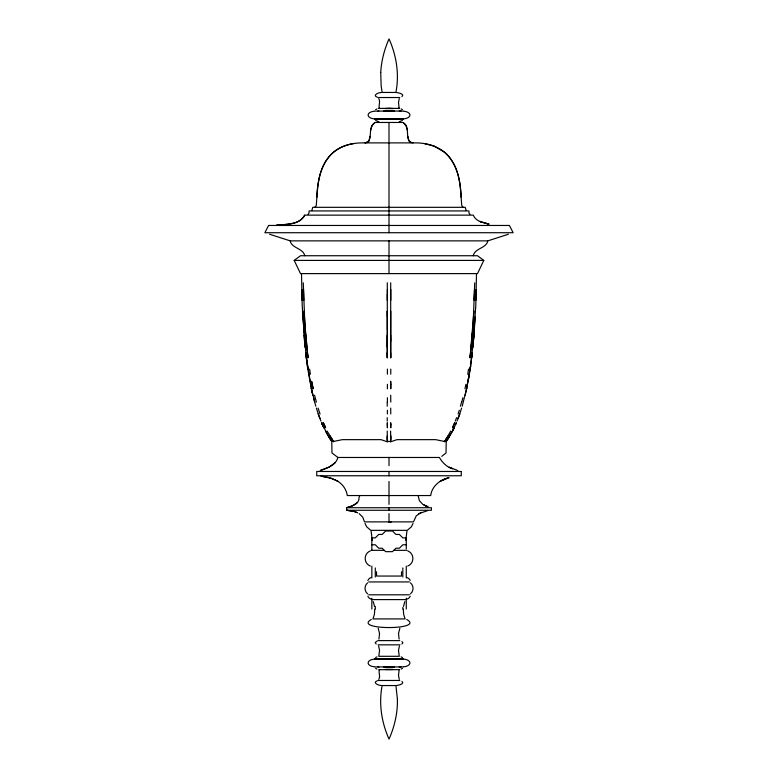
<?xml version="1.0" encoding="UTF-8"?>
<svg xmlns="http://www.w3.org/2000/svg" width="778" height="778" viewBox="0 0 778 778"><rect width="100%" height="100%" fill="white"/><g stroke="black" fill="none" stroke-linecap="round" stroke-linejoin="round"><path stroke-width="1.17" d="M387.22 311.19L387.22 329.075M387.22 300.24L387.22 294.755M390.78 435.544L390.692 441.787L396.984 439.648L435.651 439.648L444.86 441.534M476.506 273.613L475.805 305.375L472.946 347.105M390.605 352.755L390.702 357.783L390.78 311.19M387.22 347.105L387.395 329.075M462.929 206.792L462.579 206.549A3.238 2.811 -90 0 1 461.762 205.587C460.411 190.124 460.664 173.124 451.221 159.743A39.746 34.417 -90 0 0 444.88 152.585C437.178 145.856 426.801 143.133 416.745 142.889L361.255 142.889C351.452 143.103 341.396 145.729 333.733 152.07A39.59 34.281 90 0 0 328.793 157.059C317.502 170.635 317.657 189.073 316.238 205.587A3.238 2.811 90 0 1 315.421 206.549L315.071 206.792M374.772 609.135L374.403 614.396L372.954 618.918L405.105 618.918L403.656 614.396L403.286 609.135M387.22 352.745L387.298 357.783L387.22 335.269M508.384 234.246L487.806 240.869C486.503 248.367 474.716 248.124 473.248 255.738M387.395 435.583L387.308 441.787L387.93 441.534A2.295 1.77 0.1 0 1 390.07 441.534L390.692 441.787L390.605 431.07M474.512 289.474L474.21 300.24M474.658 289.474L474.356 300.24M476.136 294.765L476.262 289.474L475.971 300.24M390.605 439.93L390.702 436.614M474.716 282.793L473.199 323.347L471.312 347.114M316.821 197.34C317.307 184.337 319.408 170.771 326.779 159.743A39.746 34.417 -90 0 1 333.12 152.585C338.936 147.499 346.385 144.669 353.951 143.512M473.928 311.2L470.038 357.783L470.709 352.755M475.28 316.675L472.917 347.114M405.815 540.35L407.02 530.343L371.028 530.343L372.244 540.35M370.104 136.335L368.723 141.518L364.911 142.889L368.218 141.985C372.273 136.461 368.023 126.97 374.753 122.739L372.137 125.453L370.513 130.626M472.878 329.075L470.038 357.783M474.035 335.269L470.175 369.103L472.334 352.745M471.74 357.783L472.314 352.755M401.545 571.723L401.467 576.051L376.591 576.051L376.513 571.723M469.367 374.199L470.632 366.01L466.567 388.815L469.367 374.199L468.123 381.249M467.734 374.208L468.541 369.122M367.838 580.437L369.326 578.443L371.291 577.471M410.22 596.308L408.732 598.301L406.768 599.274M457.795 470.525L449.169 467.208L452.64 468.764C446.718 467.296 441.797 461.84 439.434 457.474L337.905 457.474L331.963 452.971L331.798 442.653M403.51 606.47L404.803 601.608M337.924 457.367C335.97 465.283 327.091 468.268 320.205 470.525L329.23 467.004L335.085 462.745M464.962 388.815L465.886 384.342M379.042 108.337L379.547 108.531C377.982 106.829 380.86 101.451 378.798 98.65M465.147 395.224L466.722 388.261L462.21 406.184M378.935 639.088L379.547 633.516L378.196 628.245M461.733 402.119L462.891 397.714M413.011 523.429L411.426 526.774L407.73 529.935M460.43 406.184L461.587 402.1M399.26 98.65L398.492 102.706L399.192 108.337L398.501 108.531L399.017 108.337M378.798 679.35C380.88 676.539 377.943 671.229 379.547 669.469L378.905 669.663L399.192 669.663L398.492 675.304L399.26 679.35M461.636 408.09L459.691 413.993M399.406 646.041L398.501 650.408L399.25 656.301L378.808 656.301L379.557 650.408L378.643 646.041M458.077 413.993L459.321 410.259M459.72 413.974L458.125 418.389L459.72 413.993M455.286 421.083L456.608 417.679M457.065 421.083L458.388 417.679M322.345 424.448L321.596 422.726L327.937 435.544L332.07 441.534A2.295 0.885 46.5 0 1 333.14 441.544M304.704 215.136C299.656 225.085 285.866 224.181 276.287 225.309C285.594 223.996 299.686 225.143 304.704 215.136L473.296 215.136C475.659 221.322 483.128 222.8 488.876 224.015L479.851 221.429L481.815 222.216M399.853 628.245L398.501 633.516L399.124 639.088M455.616 424.487L456.404 422.726L452.533 431.041L446.037 441.787L452.504 431.07M359.844 495.547L359.028 497.395C359.669 504.018 351.568 506.41 346.57 507.733L346.57 510.261L353.718 511.331L357.53 512.721L353.776 511.35L346.57 510.261L431.43 510.261L431.43 507.733L346.57 507.733L352.405 505.826L357.335 502.607M483.799 260.406L477.498 273.613L300.502 273.613L294.201 260.406L300.502 255.738L477.498 255.738L483.799 260.406L294.201 260.406M452.495 431.129L454.527 426.976L452.533 431.041M445.697 439.93L450.754 431.041M447.301 439.93L449.441 436.614M447.739 436.614L444.345 441.787L448.42 435.583M374.617 119.102L390.381 119.015L374.685 119.015M403.442 658.898L391.655 658.898L399.221 658.898M367.634 582.839C364.162 585.62 364.162 591.124 367.634 593.906M410.424 593.906C413.896 591.124 413.896 585.62 410.424 582.839M311.92 210.255L312.756 207.318L465.244 207.318L466.08 210.255M401.934 96.628C405.144 94.07 398.278 92.718 396.624 92.553M401.934 644.009L402.907 642.764L401.934 641.51M308.059 214.339L308.973 213.153L309.09 210.945L468.91 210.945L469.027 213.153L469.941 214.339M439.862 481.494L449.071 477.595C440.27 479.598 431.848 486.085 430.711 495.547L347.289 495.547C346.375 489.022 342.057 483.294 336.193 480.357M370.328 550.882C363.482 553.673 363.482 563.262 370.328 566.063M407.73 566.063C414.577 563.262 414.577 553.673 407.73 550.882M441.778 456.355L446.037 452.971L446.202 442.653M418.836 513.645L427.599 510.65M421.306 512.342L416.259 515.833L413.497 521.873L364.503 521.873L362.733 517.146L359.135 513.626M374.617 658.898L403.442 658.985M399.046 108.385L379.003 108.385M375.628 109.591L376.96 108.93M402.43 120.464L399.221 121.708M371.291 619.483C352.298 630.238 425.761 630.238 406.768 619.483M375.628 657.536L376.96 656.885M401.088 669.07L402.43 668.409M368.218 141.985L366.808 142.656M441.807 480.357L446.397 478.402M377.408 640.907L375.2 642.453L376.124 644.009M377.408 680.76C371.806 682.559 378.857 685.788 381.434 685.447M374.043 111.215C366.146 112.168 366.146 117.925 374.043 118.869M404.015 118.869C411.902 117.925 411.902 112.168 404.015 111.215M374.043 659.131C366.146 660.075 366.146 665.832 374.043 666.785M404.015 666.785C411.902 665.832 411.902 660.075 404.015 659.131M398.501 108.531L399.153 108.337M381.434 92.553C378.857 92.212 371.806 95.441 377.408 97.24M389.029 522.339L391.383 521.873M396.624 685.447C398.278 685.282 405.144 683.93 401.934 681.372M401.088 110.953L399.221 110.953M375.443 122.467L402.557 122.467M377.865 111.079L378.837 110.953M399.221 667.047L401.088 667.047M398.501 669.469L399.017 669.663M393.046 111.079L394.329 110.953L391.645 111.011M390.293 666.921L384.731 666.95M383.719 667.047L385.022 666.921M399.221 119.102L391.655 119.102L403.442 119.102M385.392 658.985L386.403 658.898M378.837 119.102L383.719 119.102M383.719 658.898L378.837 658.898M384.731 111.05L391.742 111.079M391.655 667.047L394.329 667.047M391.742 666.921L386.413 666.989M386.413 119.044L387.113 119.015M389.029 119.102L403.442 119.015M378.303 97.532L399.756 97.532M374.626 111.079L403.432 111.079M269.616 234.246L290.194 240.869L487.806 240.869M371.845 544.775L375.288 544.775L378.73 548.218L382.173 548.218L385.616 551.66L392.501 551.66L395.944 548.218L399.386 548.218L402.829 544.775L406.272 544.775M371.281 550.328L384.147 550.328M393.911 550.328L406.777 550.328M368.675 581.934L409.384 581.934M368.675 594.81L409.384 594.81M372.176 599.595L405.883 599.595M378.303 640.605L399.756 640.605M378.059 644.836L399.999 644.836M374.617 658.985L390.381 658.985L389.029 658.898M374.626 666.921L403.432 666.921M378.303 680.468L399.756 680.468M386.413 111.011L390.293 111.079M386.413 658.956L387.113 658.985M385.392 119.015L386.403 119.102M383.719 110.953L385.022 111.079M407.487 130.626L405.863 125.453L403.247 122.739C411.455 126.892 403.218 141.489 413.089 142.889M377.865 666.921L378.837 667.047M424.049 143.512L434.066 146.108L444.267 152.07A39.59 34.281 -90 0 1 449.207 157.059C458.203 168.359 460.625 183.287 461.179 197.34M486.338 223.5L488.954 224.025M378.905 108.337L379.547 108.531M378.837 121.708L375.628 120.464M411.192 142.656L408.868 140.964L407.896 136.335M427.394 506.536L424.107 505.116L428.289 506.838M335.415 479.958L328.929 477.595L320.974 476.126L331.603 478.402L338.138 481.494M401.088 108.93L402.43 109.591M406.768 577.471L408.732 578.443L410.22 580.437M371.291 599.274L369.326 598.301L367.838 596.308M401.088 656.885L402.43 657.536M375.628 668.409L376.96 669.07M423.358 504.698L425.595 505.826M333.14 441.534L342.349 439.648L381.016 439.648L387.308 441.787L387.22 431.041M370.328 529.935L366.632 526.774L365.038 523.429M422.755 504.329L419.371 500.672L418.156 495.547M329.716 435.544L333.655 441.787L327.11 431.07M325.496 431.07L331.963 441.787M328.559 436.614L330.66 439.881M330.261 436.614L332.303 439.93M446.027 441.768L445.93 441.534A2.295 0.885 -46.4 0 0 444.86 441.534M319.612 417.679L320.935 421.083M318.28 413.993L319.875 418.389L318.28 413.974M318.056 408.09L320.059 413.974M373.246 601.608L374.549 606.47M318.309 413.993L316.364 408.09M312.853 395.224L311.278 388.261L315.79 406.184M314.555 395.224L316.413 402.1M313.505 397.714L314.662 402.119M305.666 352.745L308.662 374.208L312.406 393.26M311.404 388.796L305.686 352.755M309.605 369.103L310.412 374.199M307.368 366.01L307.855 369.122L306.338 358.386M304.752 255.738C303.284 248.124 291.497 248.367 290.194 240.869M307.291 352.755L307.962 357.783L305.122 329.075M303.284 282.793L304.801 323.347L307.962 357.783M306.26 357.783L302.447 311.19M305.083 347.114L303.994 335.269M305.054 347.105L302.195 305.375L301.494 273.613M305.268 329.075L304.072 311.2M305.744 335.269L306.182 341.27M390.702 408.09L390.78 413.974M390.702 395.224L390.78 402.1M303.79 300.24L303.488 289.474M301.864 294.765L301.738 289.474L302.01 300.24M387.298 436.614L387.395 439.93M303.342 289.474L303.478 294.765M390.605 335.269L390.702 341.27M406.272 548.937L406.272 537.89L402.829 537.89L399.386 534.447L395.944 534.447L392.501 531.004L385.616 531.004L382.173 534.447L378.73 534.447L375.288 537.89L371.845 537.89L371.845 549.958M406.272 566.131L406.272 577.976M406.272 598.156L406.272 609.048M402.829 567.959L402.829 577.004M402.829 607.385L402.829 609.048M390.78 289.474L390.78 300.24M390.78 369.103L390.78 374.199M390.702 282.793L390.702 357.783M389 123.118L389 141.995M389 143.512L389 206.792M389 207.318L389 210.255M389 210.945L389 214.339M389 215.136L389 225.309M389 225.464L389 232.719M389 240.869L389 273.613M389 457.367L389 465.672M389 471.468L389 475.766M389 481.494L389 504.329M389 507.733L389 510.261M389 513.626L389 521.873M387.395 289.474L387.395 294.765M387.395 311.2L387.395 316.675M387.395 369.122L387.395 374.208M387.395 384.342L387.395 388.815M387.395 397.714L387.395 402.119M387.395 410.259L387.395 413.993M387.298 282.793L387.298 357.783M387.22 402.1L387.22 406.184M387.22 417.679L387.22 421.083M375.288 567.959L375.288 577.004M375.288 606.354L375.288 609.048M371.845 566.131L371.845 577.976M371.845 598.156L371.845 609.048M380.734 72.432L381.142 85.784L382.144 92.446L395.914 92.446C399.425 74.425 396.517 55.559 389.029 38.9C384.361 49.491 381.346 60.849 380.734 72.432M397.383 698.887C397.782 712.726 394.621 726.487 389.029 739.1C381.541 722.441 378.633 703.575 382.144 685.554L395.914 685.554L397.383 698.887M454.702 422.726L452.504 427.803L454.702 422.726M268.575 225.464L264.87 232.719L513.13 232.719L509.425 225.464L268.575 225.464M389.029 108.337L385.275 108.531L392.783 108.531L389.029 108.337M392.783 669.469L385.275 669.469L392.783 669.469M461.257 471.468L316.743 471.468L316.743 475.766L461.257 475.766L461.257 471.468M324.125 424.448L323.298 422.726L325.632 427.774L324.125 424.448M323.891 427.803L321.596 422.726L323.852 427.774M312.26 384.332L311.579 381.249L313.184 388.796L312.26 384.332M387.395 424.487L387.298 422.726L387.395 427.803L387.395 424.487M390.78 424.448L390.702 422.726L390.78 427.774L390.78 424.448M390.78 384.332L390.702 381.249L390.78 388.796L390.78 384.332"/></g></svg>
